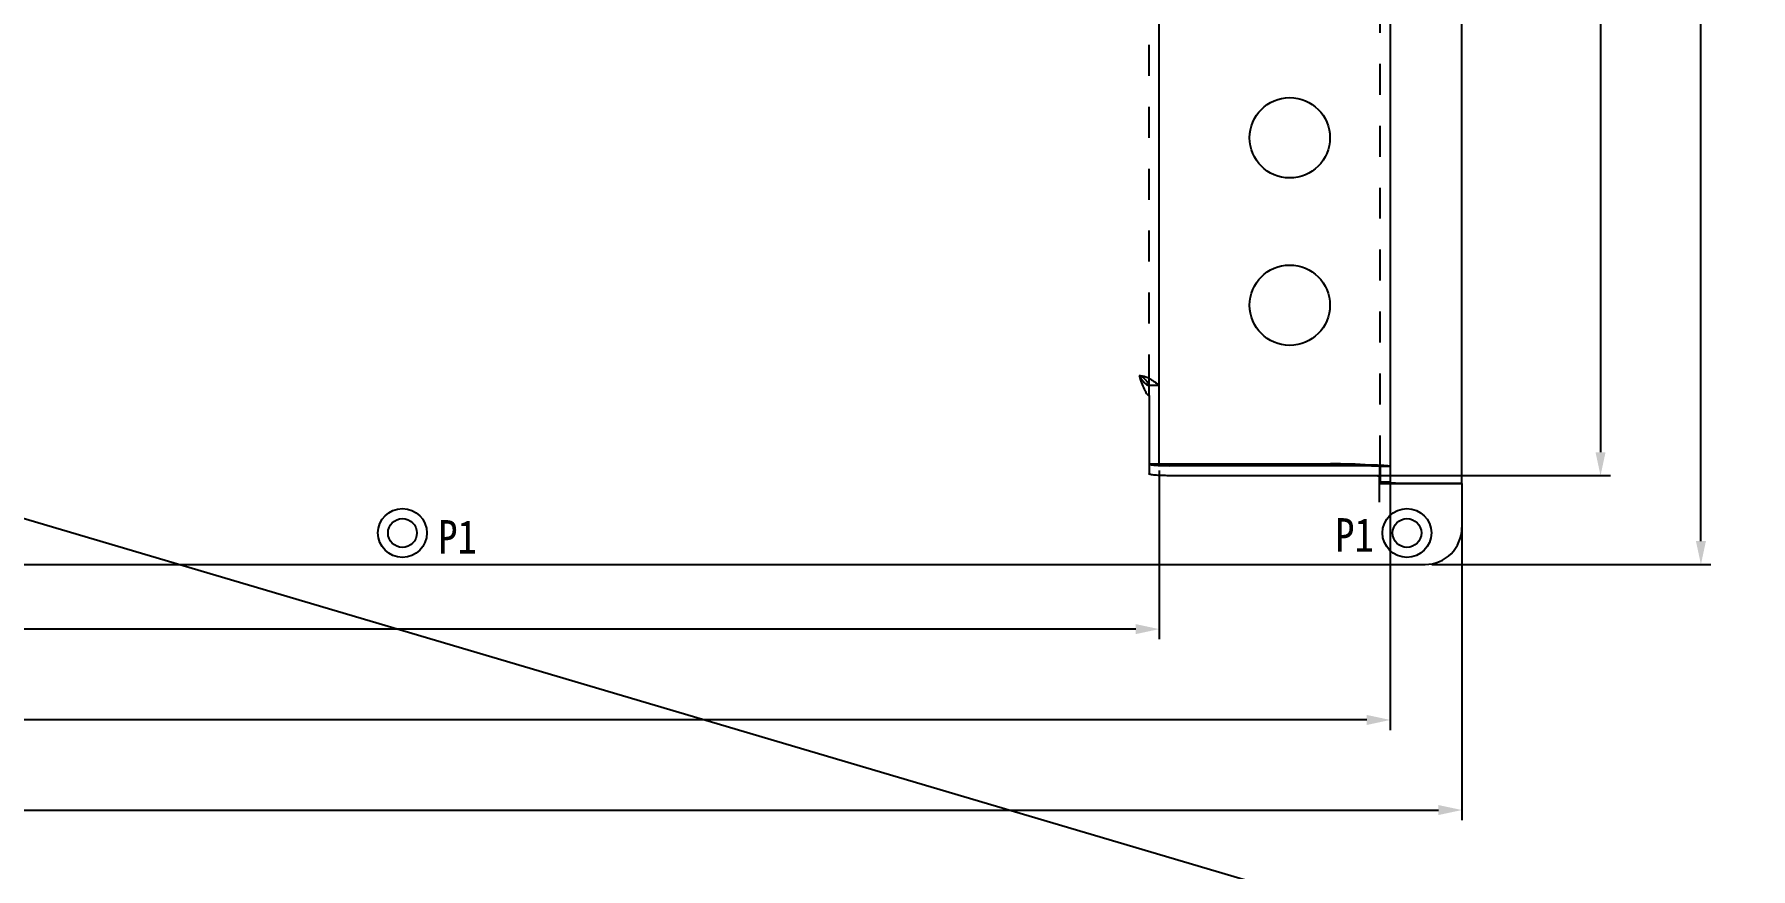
# Model space of a CAD drawing. Header units: millimetres. Extents: x -177 to 18421, y -5017 to 3255.
# Drawn here: x 2161.9 to 2418.2, y 1468.6 to 1593.1 of the extents above; entities that cross this region are included whole.
import ezdxf

# ---------------------------------------------------------------- set-up
doc = ezdxf.new("R2010")
doc.units = ezdxf.units.MM
doc.header["$LTSCALE"] = 46.255
doc.header["$PDMODE"] = 3
doc.header["$PDSIZE"] = 8
doc.linetypes.add('HIDDEN', pattern=[0.2, 0.1, -0.1])
doc.layers.get('0').update_dxf_attribs({"linetype": 'CONTINUOUS'})
doc.layers.get('Defpoints').update_dxf_attribs({"linetype": 'CONTINUOUS'})
doc.layers.add('02___PRT_ALL_AXES', color=7, linetype='CONTINUOUS')
doc.layers.add('DEFAULT_2', color=8, linetype='HIDDEN')
doc.styles.get("Standard").update_dxf_attribs({"font": 'txt', "width": 0.85})
doc.dimstyles.new('DIMSTYLE_1', dxfattribs={"dimtxt": 3.5, "dimasz": 3.5, "dimexe": 1.5, "dimexo": 1, "dimgap": 0.875, "dimtad": 1, "dimdsep": 46, "dimtxsty": 'Standard', "dimblk": '_FILLED', "dimcen": 0.09, "dimadec": 0, "dimazin": 0, "dimtp": 0.01, "dimtm": 0.01, "dimtfac": 1, "dimtofl": 0, "dimtmove": 0, "dimatfit": 3, "dimldrblk": '_FILLED', "dimfxl": 0, "dimtolj": 1, "dimarcsym": 0})
doc.dimstyles.new('DIMSTYLE_2', dxfattribs={"dimtxt": 2.5, "dimasz": 3.5, "dimexe": 1.5, "dimexo": 1, "dimtad": 1, "dimdsep": 46, "dimtxsty": 'Standard', "dimblk": '_FILLED', "dimcen": 0.09, "dimadec": 0, "dimazin": 0, "dimtp": 0.01, "dimtm": 0.01, "dimtfac": 1, "dimtofl": 0, "dimtmove": 0, "dimatfit": 3, "dimldrblk": '_FILLED', "dimfxl": 0, "dimtolj": 1, "dimarcsym": 0})

# ---------------------------------------------------------------- blocks, each defined once
blk = doc.blocks.new('_FILLED')
at = {"color": 0, "linetype": 'ByBlock'}
blk.add_solid([(0, 0), (-1, 0.214), (-1, -0.214)], dxfattribs=at)
blk = doc.blocks.new('*D1')
at = {"color": 0, "linetype": 'Continuous', "lineweight": -2, "transparency": 16777216}
for p, q in [((1914.65, 1525.12), (1914.65, 1475.84)), ((2375.05, 1525.12), (2375.05, 1475.84)), ((1918.15, 1477.34), (2371.55, 1477.34))]:
    blk.add_line(p, q, dxfattribs=at)
at = {"layer": 'Defpoints', "color": 0, "linetype": 'Continuous', "transparency": 16777216}
for p in [(1914.65, 1526.12), (2375.05, 1526.12), (2375.05, 1477.34)]:
    blk.add_point(p, dxfattribs=at)
at = {"color": 0, "linetype": 'Continuous', "lineweight": -2, "transparency": 16777216, "xscale": 3.5, "yscale": 3.5, "zscale": 3.5, "rotation": 180}
blk.add_blockref('_FILLED', (1914.65, 1477.34), dxfattribs=at)
at = {"color": 0, "linetype": 'Continuous', "lineweight": -2, "transparency": 16777216, "xscale": 3.5, "yscale": 3.5, "zscale": 3.5}
blk.add_blockref('_FILLED', (2375.05, 1477.34), dxfattribs=at)
at = {"color": 0, "linetype": 'Continuous', "transparency": 16777216, "insert": (2144.85, 1481.72), "char_height": 3.5, "attachment_point": 2}
blk.add_mtext('\\A1;*460.4', dxfattribs=at)
blk = doc.blocks.new('*D2')
at = {"color": 0, "linetype": 'Continuous', "lineweight": -2, "transparency": 16777216}
for p, q in [((1959.85, 1528.02), (1959.85, 1502.85)), ((2329.85, 1528.02), (2329.85, 1502.85)), ((2326.35, 1504.35), (1963.35, 1504.35))]:
    blk.add_line(p, q, dxfattribs=at)
at = {"layer": 'Defpoints', "color": 0, "linetype": 'Continuous', "transparency": 16777216}
for p in [(1959.85, 1529.02), (2329.85, 1529.02), (1959.85, 1504.35)]:
    blk.add_point(p, dxfattribs=at)
at = {"color": 0, "linetype": 'Continuous', "lineweight": -2, "transparency": 16777216, "xscale": 3.5, "yscale": 3.5, "zscale": 3.5, "rotation": 180}
blk.add_blockref('_FILLED', (1959.85, 1504.35), dxfattribs=at)
at = {"color": 0, "linetype": 'Continuous', "lineweight": -2, "transparency": 16777216, "xscale": 3.5, "yscale": 3.5, "zscale": 3.5}
blk.add_blockref('_FILLED', (2329.85, 1504.35), dxfattribs=at)
at = {"color": 0, "linetype": 'Continuous', "transparency": 16777216, "insert": (2144.85, 1507.48), "char_height": 2.5, "width": 12.75, "attachment_point": 2}
blk.add_mtext('\\A1;370', dxfattribs=at)
blk = doc.blocks.new('*D3')
at = {"color": 0, "linetype": 'Continuous', "lineweight": -2, "transparency": 16777216}
for p, q in [((1925.35, 1527.62), (1925.35, 1489.29)), ((2364.35, 1527.62), (2364.35, 1489.29)), ((2360.85, 1490.79), (1928.85, 1490.79))]:
    blk.add_line(p, q, dxfattribs=at)
at = {"layer": 'Defpoints', "color": 0, "linetype": 'Continuous', "transparency": 16777216}
for p in [(1925.35, 1528.62), (2364.35, 1528.62), (1925.35, 1490.79)]:
    blk.add_point(p, dxfattribs=at)
at = {"color": 0, "linetype": 'Continuous', "lineweight": -2, "transparency": 16777216, "xscale": 3.5, "yscale": 3.5, "zscale": 3.5, "rotation": 180}
blk.add_blockref('_FILLED', (1925.35, 1490.79), dxfattribs=at)
at = {"color": 0, "linetype": 'Continuous', "lineweight": -2, "transparency": 16777216, "xscale": 3.5, "yscale": 3.5, "zscale": 3.5}
blk.add_blockref('_FILLED', (2364.35, 1490.79), dxfattribs=at)
at = {"color": 0, "linetype": 'Continuous', "transparency": 16777216, "insert": (2144.85, 1493.92), "char_height": 2.5, "width": 17, "attachment_point": 2}
blk.add_mtext('\\A1;*439', dxfattribs=at)
blk = doc.blocks.new('*D4')
at = {"color": 0, "linetype": 'Continuous', "lineweight": -2, "transparency": 16777216}
for p, q in [((2370.55, 1813.4), (2412.25, 1813.4)), ((2410.75, 1517.5), (2410.75, 1809.9)), ((2370.55, 1514), (2412.25, 1514))]:
    blk.add_line(p, q, dxfattribs=at)
at = {"layer": 'Defpoints', "color": 0, "linetype": 'Continuous', "transparency": 16777216}
for p in [(2369.55, 1813.4), (2410.75, 1813.4), (2369.55, 1514)]:
    blk.add_point(p, dxfattribs=at)
at = {"color": 0, "linetype": 'Continuous', "lineweight": -2, "transparency": 16777216, "xscale": 3.5, "yscale": 3.5, "zscale": 3.5}
for p, rotation in [((2410.75, 1813.4), 90), ((2410.75, 1514), 270)]:
    blk.add_blockref('_FILLED', p, dxfattribs=dict(at, rotation=rotation))
at = {"color": 0, "linetype": 'Continuous', "transparency": 16777216, "insert": (2406.38, 1663.7), "char_height": 3.5, "attachment_point": 2, "rotation": 90}
blk.add_mtext('\\A1;*299.4', dxfattribs=at)
blk = doc.blocks.new('*D6')
at = {"color": 0, "linetype": 'Continuous', "lineweight": -2, "transparency": 16777216}
for p, q in [((2370.55, 1813.4), (2397.26, 1813.4)), ((2395.76, 1809.9), (2395.76, 1530.76)), ((2362.25, 1527.26), (2397.26, 1527.26))]:
    blk.add_line(p, q, dxfattribs=at)
at = {"layer": 'Defpoints', "color": 0, "linetype": 'Continuous', "transparency": 16777216}
for p in [(2369.55, 1813.4), (2361.25, 1527.26), (2395.76, 1527.26)]:
    blk.add_point(p, dxfattribs=at)
at = {"color": 0, "linetype": 'Continuous', "lineweight": -2, "transparency": 16777216, "xscale": 3.5, "yscale": 3.5, "zscale": 3.5}
for p, rotation in [((2395.76, 1813.4), 90), ((2395.76, 1527.26), 270)]:
    blk.add_blockref('_FILLED', p, dxfattribs=dict(at, rotation=rotation))
at = {"color": 0, "linetype": 'Continuous', "transparency": 16777216, "insert": (2392.64, 1670.33), "char_height": 2.5, "width": 25.5, "attachment_point": 2, "rotation": 90}
blk.add_mtext('\\A1;286.15', dxfattribs=at)

msp = doc.modelspace()

# ---------------------------------------------------------------- linework, layer by layer
msp.add_line((-176.891, 2211.998), (3543.087, 1111.998))
at = {"color": 3, "linetype": 'Continuous'}
for p, q in [((2375.052, 1526.117), (2375.052, 1807.903)), ((2329.852, 1529.017), (2329.852, 1793.703)), ((2364.352, 1793.703), (2364.352, 1526.305)), ((2328.352, 1539.214), (2328.352, 1527.518)), ((2329.852, 1529.017), (2355.441, 1529.017)), ((2362.762, 1528.788), (2362.715, 1528.791)), ((2362.864, 1528.783), (2362.762, 1528.788)), ((2361.252, 1527.256), (2331.352, 1527.256)), ((2362.752, 1523.294), (2362.752, 1527.126)), ((2362.752, 1526.094), (2375.052, 1526.094)), ((2365.152, 1526.117), (2375.052, 1526.117)), ((2375.052, 1526.094), (2375.052, 1519.503)), ((1920.152, 1514.003), (2369.552, 1514.003))]:
    msp.add_line(p, q, dxfattribs=at)
at = {"color": 7, "linetype": 'Continuous'}
for p, q in [((2328.352, 1539.214), (2328.352, 1540.708)), ((2329.852, 1540.697), (2328.352, 1540.697)), ((2328.352, 1529.017), (2329.852, 1529.017)), ((2361.252, 1528.751), (2331.352, 1528.751)), ((2362.752, 1528.62), (2362.752, 1527.126)), ((2364.352, 1528.624), (2362.852, 1528.624)), ((2362.852, 1528.624), (2362.852, 1526.305)), ((2364.352, 1526.305), (2362.852, 1526.305)), ((2364.336, 1526.125), (2364.453, 1526.117)), ((2365.152, 1526.117), (2364.453, 1526.117))]:
    msp.add_line(p, q, dxfattribs=at)
at = {"color": 3, "linetype": 'Continuous'}
for centre in [(2216.852, 1518.703), (2366.852, 1518.703)]:
    msp.add_circle(centre, 3.65, dxfattribs=at)
at = {"color": 7, "linetype": 'Continuous'}
for centre in [(2216.852, 1518.703), (2366.852, 1518.703)]:
    msp.add_circle(centre, 2.15, dxfattribs=at)
at = {"color": 3, "linetype": 'Continuous'}
for centre, radius, start, end in [((2355.441, 1425.557), 103.461, 86.72475, 90), ((2369.552, 1519.503), 5.5, 270, 0)]:
    msp.add_arc(centre, radius, start, end, dxfattribs=at)
at = {"color": 7, "linetype": 'Continuous'}
for centre, radius, start, end in [((2361.252, 1511.606), 17.145, 89.66716, 89.99995), ((2361.255, 1511.989), 16.761, 89.01037, 89.67033)]:
    msp.add_arc(centre, radius, start, end, dxfattribs=at)
for points, knots in [([(2326.852, 1542.203), (2327.041, 1542.203), (2327.4, 1542.016), (2327.76, 1541.62), (2328.049, 1541.229), (2328.212, 1540.974), (2328.278, 1540.856)], [0, 0, 0, 0, 0.2810672, 0.5512672, 0.7991692, 1, 1, 1, 1]), ([(2326.852, 1542.203), (2326.975, 1542.02), (2327.212, 1541.669), (2327.64, 1541.11), (2328.057, 1540.746), (2328.352, 1540.708)], [0, 0, 0, 0, 0.3068361, 0.5860799, 1, 1, 1, 1]), ([(2328.278, 1540.856), (2328.295, 1540.826), (2328.321, 1540.778), (2328.345, 1540.728), (2328.35, 1540.708)], [0, 0, 0, 0, 0.6238631, 1, 1, 1, 1]), ([(2328.352, 1529.012), (2328.352, 1528.986), (2328.451, 1528.94), (2328.607, 1528.904), (2328.891, 1528.859), (2329.256, 1528.823), (2329.706, 1528.791), (2330.413, 1528.76), (2330.969, 1528.751), (2331.352, 1528.751)], [0, 0, 0, 0, 0.0253717, 0.0839188, 0.1765037, 0.300169, 0.4503942, 0.6215376, 1, 1, 1, 1]), ([(2362.65, 1528.709), (2362.47, 1528.746), (2362.036, 1528.793), (2361.602, 1528.829), (2361.352, 1528.848)], [0, 0, 0, 0, 0.4237445, 1, 1, 1, 1]), ([(2361.544, 1528.748), (2361.764, 1528.744), (2362.129, 1528.729), (2362.495, 1528.7), (2362.637, 1528.67)], [0, 0, 0, 0, 0.601343, 1, 1, 1, 1]), ([(2362.637, 1528.67), (2362.666, 1528.664), (2362.702, 1528.656), (2362.752, 1528.633), (2362.752, 1528.62)], [0, 0, 0, 0, 0.6976671, 1, 1, 1, 1]), ([(2362.852, 1528.624), (2362.852, 1528.646), (2362.763, 1528.686), (2362.701, 1528.699), (2362.65, 1528.709)], [0, 0, 0, 0, 0.3023393, 1, 1, 1, 1]), ([(2362.852, 1526.305), (2362.852, 1526.294), (2362.895, 1526.273), (2362.965, 1526.256), (2363.094, 1526.234), (2363.263, 1526.213), (2363.478, 1526.191), (2363.84, 1526.159), (2364.13, 1526.139), (2364.336, 1526.125)], [0, 0, 0, 0, 0.0225616, 0.0750788, 0.1593661, 0.2744982, 0.418712, 0.5896513, 1, 1, 1, 1])]:
    msp.add_open_spline(points, degree=3, knots=knots, dxfattribs=at)
at = {"color": 3, "linetype": 'Continuous'}
for points, knots in [([(2326.852, 1542.203), (2327.052, 1542.203), (2327.448, 1542.154), (2327.996, 1541.967), (2328.483, 1541.723), (2328.907, 1541.462), (2329.263, 1541.211), (2329.513, 1541.018), (2329.672, 1540.886), (2329.756, 1540.811), (2329.813, 1540.754), (2329.842, 1540.722), (2329.849, 1540.708)], [0, 0, 0, 0, 0.1758698, 0.3458036, 0.5058448, 0.6526212, 0.7818225, 0.887589, 0.9294027, 0.9626595, 0.9864127, 1, 1, 1, 1]), ([(2326.852, 1542.203), (2326.974, 1541.839), (2327.205, 1541.156), (2327.51, 1540.353), (2327.773, 1539.819), (2327.988, 1539.473), (2328.197, 1539.254), (2328.352, 1539.214)], [0, 0, 0, 0, 0.3378657, 0.6350102, 0.757664, 0.859301, 1, 1, 1, 1]), ([(2329.852, 1540.697), (2329.852, 1540.699), (2329.851, 1540.703), (2329.85, 1540.707), (2329.849, 1540.708)], [0, 0, 0, 0, 0.485587, 1, 1, 1, 1]), ([(2331.352, 1527.256), (2330.969, 1527.256), (2330.413, 1527.265), (2329.706, 1527.297), (2329.256, 1527.329), (2328.891, 1527.365), (2328.607, 1527.41), (2328.451, 1527.446), (2328.352, 1527.492), (2328.352, 1527.518)], [0, 0, 0, 0, 0.3784624, 0.5496058, 0.699831, 0.8234963, 0.9160812, 0.9746283, 1, 1, 1, 1]), ([(2362.715, 1528.791), (2362.607, 1528.796), (2362.152, 1528.817), (2361.698, 1528.835), (2361.352, 1528.848)], [0, 0, 0, 0, 0.2376223, 1, 1, 1, 1]), ([(2364.352, 1528.624), (2364.352, 1528.635), (2364.308, 1528.655), (2364.238, 1528.671), (2364.109, 1528.692), (2363.94, 1528.711), (2363.724, 1528.73), (2363.361, 1528.756), (2363.07, 1528.773), (2362.864, 1528.783)], [0, 0, 0, 0, 0.0224355, 0.0748361, 0.1590542, 0.2741668, 0.4184093, 0.5894331, 1, 1, 1, 1]), ([(2362.752, 1527.126), (2362.752, 1527.138), (2362.702, 1527.162), (2362.624, 1527.18), (2362.482, 1527.202), (2362.299, 1527.22), (2362.074, 1527.236), (2361.721, 1527.252), (2361.443, 1527.256), (2361.252, 1527.256)], [0, 0, 0, 0, 0.025371, 0.0839176, 0.176502, 0.3001671, 0.4503937, 0.6215346, 1, 1, 1, 1]), ([(2364.352, 1526.305), (2364.352, 1526.281), (2364.447, 1526.239), (2364.513, 1526.223), (2364.567, 1526.211)], [0, 0, 0, 0, 0.3014351, 1, 1, 1, 1]), ([(2364.567, 1526.211), (2364.606, 1526.203), (2364.8, 1526.164), (2364.996, 1526.138), (2365.152, 1526.117)], [0, 0, 0, 0, 0.2008242, 1, 1, 1, 1])]:
    msp.add_open_spline(points, degree=3, knots=knots, dxfattribs=at)
at = {"layer": '02___PRT_ALL_AXES', "color": 3, "linetype": 'Continuous'}
for centre in [(2349.352, 1577.703), (2349.352, 1552.703)]:
    msp.add_circle(centre, 6, dxfattribs=at)
at = {"layer": 'DEFAULT_2', "color": 8, "linetype": 'HIDDEN'}
for p, q in [((2328.352, 1540.708), (2328.352, 1793.703)), ((2362.852, 1528.624), (2362.852, 1793.703))]:
    msp.add_line(p, q, dxfattribs=at)
msp.add_open_spline([(2328.352, 1540.697), (2328.352, 1540.699), (2328.351, 1540.703), (2328.351, 1540.707), (2328.35, 1540.708)], degree=3, knots=[0, 0, 0, 0, 0.496194, 1, 1, 1, 1], dxfattribs=at)

# ---------------------------------------------------------------- texts
at = {"color": 2, "linetype": 'Continuous', "char_height": 5, "width": 8.5, "attachment_point": 1, "line_spacing_factor": 0.9}
for insert in [(2222.199, 1520.628), (2356.128, 1520.918)]:
    msp.add_mtext('P1', dxfattribs=dict(at, insert=insert))

# ---------------------------------------------------------------- dimensions: what is measured, and where the dimension line sits
at = {"color": 2, "linetype": 'Continuous'}
for base, p1, p2, angle, picture, middle in [((2395.761, 1527.256), (2369.552, 1813.403), (2361.252, 1527.256), 270, '*D6', (2395.761, 1670.33)), ((1959.852, 1504.352), (2329.852, 1529.017), (1959.852, 1529.017), 180, '*D2', (2144.852, 1504.352))]:
    dim = msp.add_linear_dim(base=base, p1=p1, p2=p2, angle=angle, dimstyle='DIMSTYLE_2', dxfattribs=at)
    dim.commit()
    dim.dimension.update_dxf_attribs({"geometry": picture, "text_midpoint": middle, "dimtype": 160})
for base, p1, p2, angle, dimstyle, picture, middle in [((2410.754, 1813.403), (2369.552, 1514.003), (2369.552, 1813.403), 90, 'DIMSTYLE_1', '*D4', (2410.754, 1663.703)), ((1925.352, 1490.794), (2364.352, 1528.624), (1925.352, 1528.624), 180, 'DIMSTYLE_2', '*D3', (2144.852, 1490.794))]:
    dim = msp.add_linear_dim(base=base, p1=p1, p2=p2, angle=angle, text='*<>', dimstyle=dimstyle, dxfattribs=at)
    dim.commit()
    dim.dimension.update_dxf_attribs({"geometry": picture, "text_midpoint": middle, "dimtype": 160})
dim = msp.add_linear_dim(base=(2375.052, 1477.343), p1=(1914.652, 1526.117), p2=(2375.052, 1526.117), text='*<>', dimstyle='DIMSTYLE_1', dxfattribs=at)
dim.commit()
dim.dimension.update_dxf_attribs({"geometry": '*D1', "text_midpoint": (2144.852, 1477.343), "dimtype": 160})

doc.saveas('drawing.dxf')
